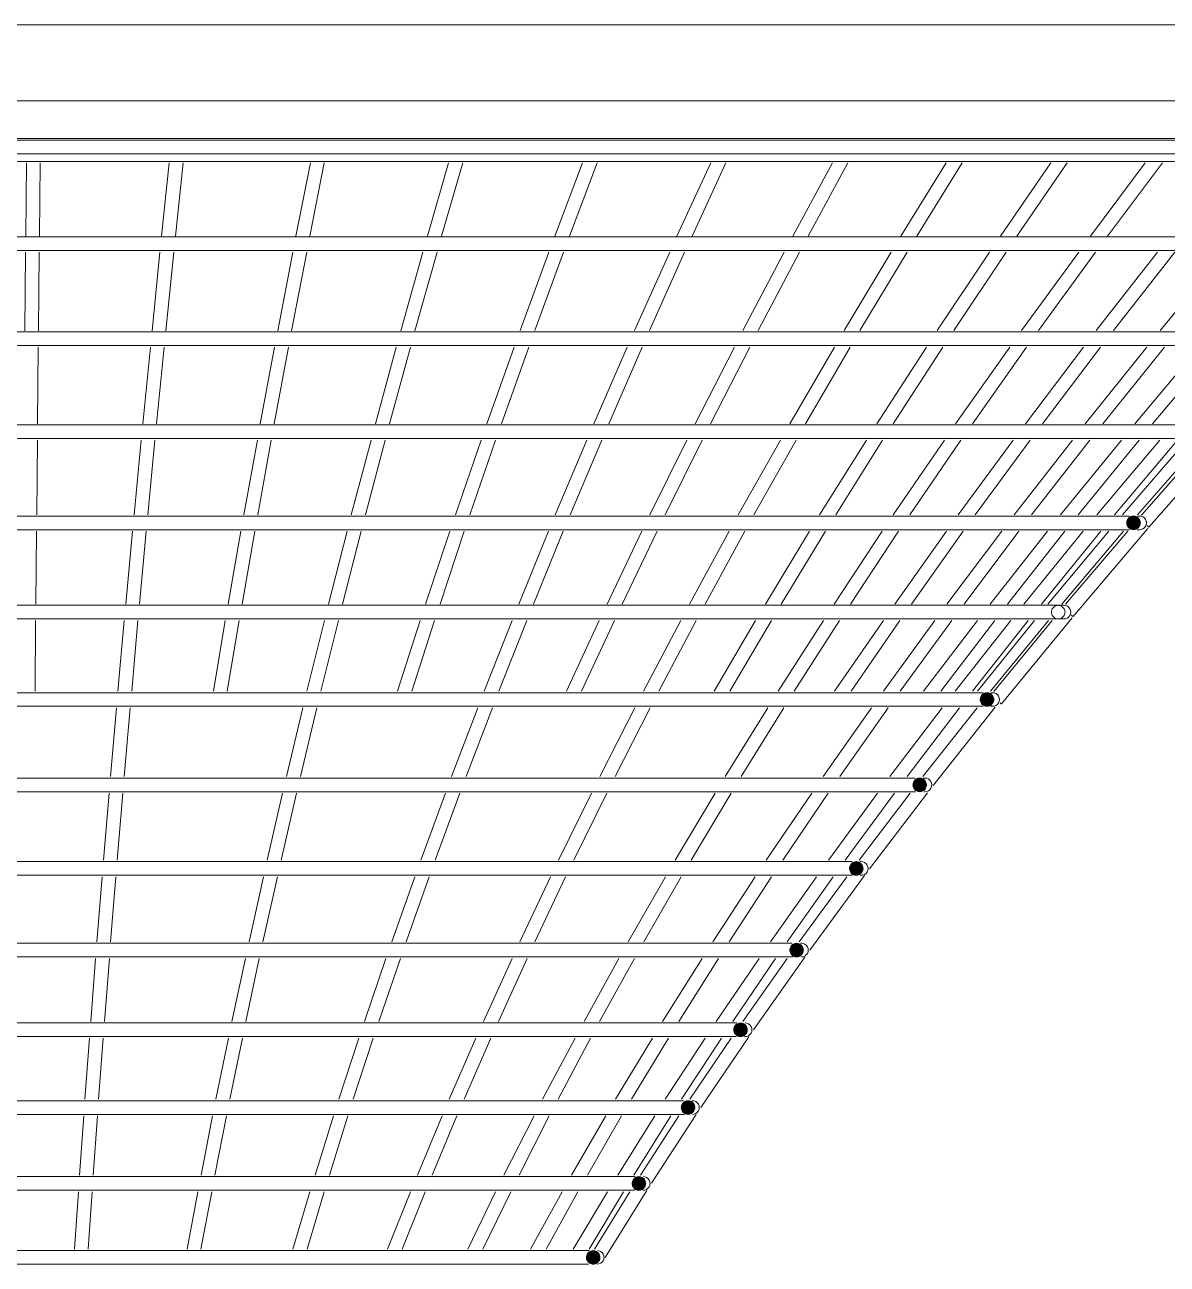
# Model space of a CAD drawing. Header units: millimetres. Extents: x 0 to 153524, y 0 to 59400.
# Drawn here: x 56859 to 58365, y 25667 to 27300 of the extents above; entities that cross this region are included whole.
import ezdxf

# ---------------------------------------------------------------- set-up
doc = ezdxf.new("R2010")
doc.units = ezdxf.units.MM
doc.layers.add('02_切断（家具）', color=8, linetype='Continuous', lineweight=18)
doc.layers.add('11_見えがかり（家具）', color=8, linetype='Continuous', lineweight=9)

msp = doc.modelspace()

# ---------------------------------------------------------------- hatches: boundary and pattern name
at = {"layer": '02_切断（家具）'}
for points in [[(58329.1, 26645), (58329.2, 26643.9), (58329.1, 26642.8), (58329, 26641.7), (58328.5, 26640.6), (58328.1, 26639.5), (58327.4, 26638.6), (58326.6, 26637.5), (58325.7, 26636.8), (58324.7, 26636), (58323.6, 26635.6), (58322.5, 26635.2), (58321.4, 26635), (58320.3, 26634.9), (58319.3, 26635), (58318.1, 26635.2), (58317.1, 26635.6), (58315.9, 26636), (58315, 26636.7), (58314, 26637.5), (58313.3, 26638.5), (58312.5, 26639.5), (58312.1, 26640.5), (58311.6, 26641.7), (58311.5, 26642.7), (58311.4, 26643.9), (58311.5, 26644.9), (58311.6, 26646.1), (58312, 26647.1), (58312.5, 26648.3), (58313.2, 26649.2), (58314, 26650.3), (58314.9, 26651), (58315.9, 26651.7), (58317, 26652.2), (58318.1, 26652.6), (58319.2, 26652.7), (58320.3, 26652.9), (58321.3, 26652.8), (58322.5, 26652.6), (58323.5, 26652.2), (58324.7, 26651.7), (58325.6, 26651), (58326.6, 26650.3), (58327.3, 26649.3), (58328.1, 26648.3), (58328.5, 26647.2), (58329, 26646.1)], [(58136.1, 26412.3), (58136.2, 26411.2), (58136.1, 26410.1), (58135.9, 26409), (58135.5, 26407.9), (58135.1, 26406.8), (58134.3, 26405.8), (58133.6, 26404.8), (58132.6, 26404.1), (58131.7, 26403.3), (58130.6, 26402.9), (58129.5, 26402.5), (58128.4, 26402.3), (58127.3, 26402.2), (58126.2, 26402.3), (58125.1, 26402.5), (58124, 26402.9), (58122.9, 26403.3), (58121.9, 26404.1), (58121, 26404.8), (58120.2, 26405.8), (58119.5, 26406.8), (58119.1, 26407.9), (58118.6, 26409), (58118.5, 26410.1), (58118.4, 26411.2), (58118.5, 26412.3), (58118.6, 26413.4), (58119.1, 26414.5), (58119.5, 26415.6), (58120.2, 26416.6), (58121, 26417.6), (58121.9, 26418.3), (58122.9, 26419), (58124, 26419.5), (58125.1, 26419.9), (58126.2, 26420.1), (58127.3, 26420.2), (58128.4, 26420.1), (58129.5, 26419.9), (58130.6, 26419.5), (58131.7, 26419), (58132.6, 26418.3), (58133.6, 26417.6), (58134.3, 26416.6), (58135.1, 26415.6), (58135.5, 26414.5), (58135.9, 26413.4)], [(58047.4, 26299.7), (58047.6, 26298.6), (58047.4, 26297.5), (58047.3, 26296.4), (58046.9, 26295.3), (58046.4, 26294.2), (58045.7, 26293.2), (58045, 26292.3), (58044, 26291.5), (58043, 26290.8), (58041.9, 26290.3), (58040.8, 26289.9), (58039.7, 26289.8), (58038.6, 26289.6), (58037.5, 26289.8), (58036.5, 26289.9), (58035.3, 26290.4), (58034.3, 26290.8), (58033.3, 26291.5), (58032.3, 26292.3), (58031.6, 26293.3), (58030.8, 26294.2), (58030.4, 26295.4), (58030, 26296.4), (58029.8, 26297.6), (58029.7, 26298.6), (58029.8, 26299.8), (58030, 26300.8), (58030.4, 26302), (58030.8, 26303), (58031.6, 26304), (58032.3, 26305), (58033.3, 26305.8), (58034.3, 26306.5), (58035.4, 26306.9), (58036.5, 26307.4), (58037.6, 26307.5), (58038.6, 26307.6), (58039.8, 26307.5), (58040.8, 26307.4), (58041.9, 26306.9), (58043, 26306.5), (58044, 26305.7), (58045, 26305), (58045.7, 26304), (58046.4, 26303), (58046.9, 26301.9), (58047.3, 26300.8)], [(57963.9, 26189.6), (57964, 26188.6), (57963.8, 26187.4), (57963.7, 26186.4), (57963.3, 26185.2), (57962.8, 26184.2), (57962.1, 26183.1), (57961.4, 26182.2), (57960.3, 26181.4), (57959.4, 26180.7), (57958.3, 26180.3), (57957.2, 26179.8), (57956.1, 26179.7), (57955.1, 26179.6), (57953.9, 26179.7), (57952.9, 26179.8), (57951.7, 26180.3), (57950.7, 26180.7), (57949.7, 26181.5), (57948.7, 26182.2), (57948, 26183.2), (57947.3, 26184.2), (57946.8, 26185.3), (57946.4, 26186.4), (57946.2, 26187.5), (57946.1, 26188.6), (57946.3, 26189.7), (57946.4, 26190.8), (57946.8, 26191.9), (57947.3, 26193), (57948, 26194), (57948.7, 26194.9), (57949.8, 26195.7), (57950.7, 26196.4), (57951.8, 26196.9), (57952.9, 26197.3), (57954, 26197.4), (57955.1, 26197.6), (57956.2, 26197.4), (57957.2, 26197.3), (57958.4, 26196.8), (57959.4, 26196.4), (57960.4, 26195.7), (57961.4, 26194.9), (57962.1, 26193.9), (57962.8, 26193), (57963.3, 26191.8), (57963.7, 26190.8)], [(57885.2, 26082.1), (57885.3, 26081.1), (57885.2, 26079.9), (57885.1, 26078.9), (57884.6, 26077.7), (57884.2, 26076.7), (57883.4, 26075.6), (57882.7, 26074.7), (57881.7, 26073.9), (57880.8, 26073.2), (57879.6, 26072.8), (57878.6, 26072.4), (57877.4, 26072.2), (57876.4, 26072.1), (57875.2, 26072.2), (57874.2, 26072.4), (57873.1, 26072.8), (57872, 26073.2), (57871, 26074), (57870.1, 26074.7), (57869.3, 26075.8), (57868.6, 26076.7), (57868.2, 26077.9), (57867.8, 26078.9), (57867.6, 26080.1), (57867.5, 26081.1), (57867.6, 26082.3), (57867.8, 26083.3), (57868.2, 26084.5), (57868.6, 26085.5), (57869.4, 26086.5), (57870.1, 26087.4), (57871.2, 26088.3), (57872, 26088.9), (57873.2, 26089.4), (57874.2, 26089.8), (57875.4, 26090), (57876.4, 26090.1), (57877.6, 26089.9), (57878.6, 26089.8), (57879.8, 26089.3), (57880.8, 26088.9), (57881.8, 26088.1), (57882.7, 26087.4), (57883.5, 26086.4), (57884.2, 26085.5), (57884.7, 26084.3), (57885.1, 26083.3)], [(57811.4, 25977.1), (57811.5, 25976.1), (57811.4, 25974.9), (57811.2, 25973.9), (57810.8, 25972.7), (57810.4, 25971.7), (57809.6, 25970.7), (57808.9, 25969.8), (57807.8, 25969), (57807, 25968.3), (57805.7, 25967.8), (57804.8, 25967.4), (57803.6, 25967.3), (57802.6, 25967.1), (57801.4, 25967.3), (57800.4, 25967.4), (57799.2, 25967.9), (57798.2, 25968.3), (57797.1, 25969.1), (57796.3, 25969.8), (57795.5, 25970.9), (57794.8, 25971.7), (57794.3, 25973), (57793.9, 25973.9), (57793.8, 25975.2), (57793.7, 25976.1), (57793.8, 25977.4), (57793.9, 25978.3), (57794.4, 25979.6), (57794.8, 25980.5), (57795.6, 25981.6), (57796.3, 25982.5), (57797.4, 25983.3), (57798.2, 25984), (57799.4, 25984.5), (57800.4, 25984.9), (57801.6, 25985), (57802.6, 25985.1), (57803.8, 25985), (57804.8, 25984.9), (57806, 25984.4), (57807, 25984), (57808, 25983.2), (57808.9, 25982.5), (57809.7, 25981.4), (57810.4, 25980.5), (57810.9, 25979.3), (57811.2, 25978.3)], [(57742.2, 25874.6), (57742.3, 25873.7), (57742.2, 25872.4), (57742, 25871.5), (57741.5, 25870.2), (57741.2, 25869.3), (57740.3, 25868.1), (57739.7, 25867.3), (57738.6, 25866.5), (57737.7, 25865.8), (57736.5, 25865.3), (57735.6, 25864.9), (57734.3, 25864.8), (57733.4, 25864.7), (57732.1, 25864.8), (57731.2, 25864.9), (57729.9, 25865.4), (57729, 25865.8), (57727.9, 25866.7), (57727.1, 25867.3), (57726.2, 25868.4), (57725.6, 25869.3), (57725.1, 25870.5), (57724.7, 25871.5), (57724.6, 25872.7), (57724.4, 25873.7), (57724.6, 25874.9), (57724.7, 25875.9), (57725.2, 25877.1), (57725.6, 25878.1), (57726.4, 25879.2), (57727.1, 25880), (57728.2, 25880.9), (57729, 25881.5), (57730.3, 25882), (57731.2, 25882.4), (57732.4, 25882.6), (57733.4, 25882.7), (57734.6, 25882.5), (57735.6, 25882.4), (57736.8, 25881.9), (57737.7, 25881.5), (57738.9, 25880.7), (57739.7, 25880), (57740.5, 25878.9), (57741.2, 25878.1), (57741.7, 25876.8), (57742, 25875.9)], [(57677.5, 25774.7), (57677.6, 25773.8), (57677.5, 25772.5), (57677.4, 25771.6), (57676.9, 25770.3), (57676.5, 25769.4), (57675.6, 25768.2), (57675, 25767.4), (57673.9, 25766.5), (57673.1, 25765.9), (57671.8, 25765.4), (57670.9, 25765), (57669.6, 25764.9), (57668.7, 25764.8), (57667.4, 25764.9), (57666.5, 25765), (57665.2, 25765.5), (57664.3, 25765.9), (57663.2, 25766.8), (57662.4, 25767.4), (57661.5, 25768.6), (57660.9, 25769.4), (57660.4, 25770.7), (57660, 25771.6), (57659.9, 25772.9), (57659.8, 25773.8), (57659.9, 25775.1), (57660, 25775.9), (57660.6, 25777.3), (57660.9, 25778.2), (57661.8, 25779.3), (57662.4, 25780.1), (57663.5, 25781), (57664.3, 25781.6), (57665.6, 25782.1), (57666.5, 25782.5), (57667.8, 25782.6), (57668.7, 25782.8), (57670, 25782.6), (57670.9, 25782.5), (57672.2, 25782), (57673.1, 25781.6), (57674.2, 25780.7), (57675, 25780.1), (57675.9, 25779), (57676.5, 25778.2), (57677, 25776.9), (57677.4, 25775.9)], [(57617.2, 25677.2), (57617.3, 25676.3), (57617.2, 25675), (57617.1, 25674.1), (57616.5, 25672.8), (57616.2, 25671.9), (57615.3, 25670.7), (57614.7, 25669.9), (57613.5, 25669), (57612.8, 25668.5), (57611.4, 25667.9), (57610.6, 25667.6), (57609.2, 25667.4), (57608.4, 25667.3), (57607.1, 25667.5), (57606.2, 25667.6), (57604.9, 25668.1), (57604, 25668.5), (57602.8, 25669.4), (57602.1, 25669.9), (57601.2, 25671.1), (57600.6, 25671.9), (57600.1, 25673.3), (57599.7, 25674.1), (57599.6, 25675.5), (57599.5, 25676.3), (57599.6, 25677.6), (57599.7, 25678.5), (57600.3, 25679.9), (57600.6, 25680.7), (57601.5, 25681.9), (57602.1, 25682.7), (57603.3, 25683.6), (57604, 25684.2), (57605.4, 25684.7), (57606.2, 25685), (57607.6, 25685.2), (57608.4, 25685.3), (57609.7, 25685.1), (57610.6, 25685), (57611.9, 25684.5), (57612.8, 25684.2), (57614, 25683.2), (57614.7, 25682.7), (57615.6, 25681.5), (57616.2, 25680.7), (57616.7, 25679.4), (57617.1, 25678.5)]]:
    msp.add_hatch(color=8, dxfattribs=at).paths.add_polyline_path(points)

# ---------------------------------------------------------------- linework, layer by layer
for points in [[(58329.1, 26645), (58329.2, 26643.9), (58329.1, 26642.8), (58329, 26641.7), (58328.5, 26640.6), (58328.1, 26639.5), (58327.4, 26638.6), (58326.6, 26637.5), (58325.7, 26636.8), (58324.7, 26636), (58323.6, 26635.6), (58322.5, 26635.2), (58321.4, 26635), (58320.3, 26634.9), (58319.3, 26635), (58318.1, 26635.2), (58317.1, 26635.6), (58315.9, 26636), (58315, 26636.7), (58314, 26637.5), (58313.3, 26638.5), (58312.5, 26639.5), (58312.1, 26640.5), (58311.6, 26641.7), (58311.5, 26642.7), (58311.4, 26643.9), (58311.5, 26644.9), (58311.6, 26646.1), (58312, 26647.1), (58312.5, 26648.3), (58313.2, 26649.2), (58314, 26650.3), (58314.9, 26651), (58315.9, 26651.7), (58317, 26652.2), (58318.1, 26652.6), (58319.2, 26652.7), (58320.3, 26652.9), (58321.3, 26652.8), (58322.5, 26652.6), (58323.5, 26652.2), (58324.7, 26651.7), (58325.6, 26651), (58326.6, 26650.3), (58327.3, 26649.3), (58328.1, 26648.3), (58328.5, 26647.2), (58329, 26646.1), (58329.1, 26645)], [(58212.9, 26523), (58213.3, 26521.9), (58214.1, 26520.9), (58214.8, 26519.9), (58215.8, 26519.2), (58216.8, 26518.4), (58217.9, 26518), (58218.9, 26517.6), (58220.1, 26517.4), (58221.1, 26517.3), (58222.2, 26517.4), (58223.3, 26517.6), (58224.4, 26518), (58225.5, 26518.4), (58226.5, 26519.2), (58227.4, 26519.9), (58228.2, 26520.9), (58228.9, 26521.9), (58229.4, 26523), (58229.8, 26524.1), (58229.9, 26525.2), (58230.1, 26526.3), (58229.9, 26527.4), (58229.8, 26528.5), (58229.3, 26529.6), (58228.9, 26530.7), (58228.2, 26531.7), (58227.4, 26532.6), (58226.4, 26533.4), (58225.5, 26534.1), (58224.4, 26534.6), (58223.3, 26535), (58222.2, 26535.2), (58221.1, 26535.3), (58220, 26535.1), (58218.9, 26535), (58217.8, 26534.6), (58216.8, 26534.1), (58215.8, 26533.4), (58214.8, 26532.6), (58214.1, 26531.6), (58213.3, 26530.7), (58212.9, 26529.6), (58212.5, 26528.5), (58212.3, 26527.4), (58212.2, 26526.3), (58212.3, 26525.2), (58212.5, 26524.1), (58212.9, 26523)], [(58136.1, 26412.3), (58136.2, 26411.2), (58136.1, 26410.1), (58135.9, 26409), (58135.5, 26407.9), (58135.1, 26406.8), (58134.3, 26405.8), (58133.6, 26404.8), (58132.6, 26404.1), (58131.7, 26403.3), (58130.6, 26402.9), (58129.5, 26402.5), (58128.4, 26402.3), (58127.3, 26402.2), (58126.2, 26402.3), (58125.1, 26402.5), (58124, 26402.9), (58122.9, 26403.3), (58121.9, 26404.1), (58121, 26404.8), (58120.2, 26405.8), (58119.5, 26406.8), (58119.1, 26407.9), (58118.6, 26409), (58118.5, 26410.1), (58118.4, 26411.2), (58118.5, 26412.3), (58118.6, 26413.4), (58119.1, 26414.5), (58119.5, 26415.6), (58120.2, 26416.6), (58121, 26417.6), (58121.9, 26418.3), (58122.9, 26419), (58124, 26419.5), (58125.1, 26419.9), (58126.2, 26420.1), (58127.3, 26420.2), (58128.4, 26420.1), (58129.5, 26419.9), (58130.6, 26419.5), (58131.7, 26419), (58132.6, 26418.3), (58133.6, 26417.6), (58134.3, 26416.6), (58135.1, 26415.6), (58135.5, 26414.5), (58135.9, 26413.4), (58136.1, 26412.3)], [(58047.4, 26299.7), (58047.6, 26298.6), (58047.4, 26297.5), (58047.3, 26296.4), (58046.9, 26295.3), (58046.4, 26294.2), (58045.7, 26293.2), (58045, 26292.3), (58044, 26291.5), (58043, 26290.8), (58041.9, 26290.3), (58040.8, 26289.9), (58039.7, 26289.8), (58038.6, 26289.6), (58037.5, 26289.8), (58036.5, 26289.9), (58035.3, 26290.4), (58034.3, 26290.8), (58033.3, 26291.5), (58032.3, 26292.3), (58031.6, 26293.3), (58030.8, 26294.2), (58030.4, 26295.4), (58030, 26296.4), (58029.8, 26297.6), (58029.7, 26298.6), (58029.8, 26299.8), (58030, 26300.8), (58030.4, 26302), (58030.8, 26303), (58031.6, 26304), (58032.3, 26305), (58033.3, 26305.8), (58034.3, 26306.5), (58035.4, 26306.9), (58036.5, 26307.4), (58037.6, 26307.5), (58038.6, 26307.6), (58039.8, 26307.5), (58040.8, 26307.4), (58041.9, 26306.9), (58043, 26306.5), (58044, 26305.7), (58045, 26305), (58045.7, 26304), (58046.4, 26303), (58046.9, 26301.9), (58047.3, 26300.8), (58047.4, 26299.7)], [(57963.9, 26189.6), (57964, 26188.6), (57963.8, 26187.4), (57963.7, 26186.4), (57963.3, 26185.2), (57962.8, 26184.2), (57962.1, 26183.1), (57961.4, 26182.2), (57960.3, 26181.4), (57959.4, 26180.7), (57958.3, 26180.3), (57957.2, 26179.8), (57956.1, 26179.7), (57955.1, 26179.6), (57953.9, 26179.7), (57952.9, 26179.8), (57951.7, 26180.3), (57950.7, 26180.7), (57949.7, 26181.5), (57948.7, 26182.2), (57948, 26183.2), (57947.3, 26184.2), (57946.8, 26185.3), (57946.4, 26186.4), (57946.2, 26187.5), (57946.1, 26188.6), (57946.3, 26189.7), (57946.4, 26190.8), (57946.8, 26191.9), (57947.3, 26193), (57948, 26194), (57948.7, 26194.9), (57949.8, 26195.7), (57950.7, 26196.4), (57951.8, 26196.9), (57952.9, 26197.3), (57954, 26197.4), (57955.1, 26197.6), (57956.2, 26197.4), (57957.2, 26197.3), (57958.4, 26196.8), (57959.4, 26196.4), (57960.4, 26195.7), (57961.4, 26194.9), (57962.1, 26193.9), (57962.8, 26193), (57963.3, 26191.8), (57963.7, 26190.8), (57963.9, 26189.6)], [(57885.2, 26082.1), (57885.3, 26081.1), (57885.2, 26079.9), (57885.1, 26078.9), (57884.6, 26077.7), (57884.2, 26076.7), (57883.4, 26075.6), (57882.7, 26074.7), (57881.7, 26073.9), (57880.8, 26073.2), (57879.6, 26072.8), (57878.6, 26072.4), (57877.4, 26072.2), (57876.4, 26072.1), (57875.2, 26072.2), (57874.2, 26072.4), (57873.1, 26072.8), (57872, 26073.2), (57871, 26074), (57870.1, 26074.7), (57869.3, 26075.8), (57868.6, 26076.7), (57868.2, 26077.9), (57867.8, 26078.9), (57867.6, 26080.1), (57867.5, 26081.1), (57867.6, 26082.3), (57867.8, 26083.3), (57868.2, 26084.5), (57868.6, 26085.5), (57869.4, 26086.5), (57870.1, 26087.4), (57871.2, 26088.3), (57872, 26088.9), (57873.2, 26089.4), (57874.2, 26089.8), (57875.4, 26090), (57876.4, 26090.1), (57877.6, 26089.9), (57878.6, 26089.8), (57879.8, 26089.3), (57880.8, 26088.9), (57881.8, 26088.1), (57882.7, 26087.4), (57883.5, 26086.4), (57884.2, 26085.5), (57884.7, 26084.3), (57885.1, 26083.3), (57885.2, 26082.1)], [(57811.4, 25977.1), (57811.5, 25976.1), (57811.4, 25974.9), (57811.2, 25973.9), (57810.8, 25972.7), (57810.4, 25971.7), (57809.6, 25970.7), (57808.9, 25969.8), (57807.8, 25969), (57807, 25968.3), (57805.7, 25967.8), (57804.8, 25967.4), (57803.6, 25967.3), (57802.6, 25967.1), (57801.4, 25967.3), (57800.4, 25967.4), (57799.2, 25967.9), (57798.2, 25968.3), (57797.1, 25969.1), (57796.3, 25969.8), (57795.5, 25970.9), (57794.8, 25971.7), (57794.3, 25973), (57793.9, 25973.9), (57793.8, 25975.2), (57793.7, 25976.1), (57793.8, 25977.4), (57793.9, 25978.3), (57794.4, 25979.6), (57794.8, 25980.5), (57795.6, 25981.6), (57796.3, 25982.5), (57797.4, 25983.3), (57798.2, 25984), (57799.4, 25984.5), (57800.4, 25984.9), (57801.6, 25985), (57802.6, 25985.1), (57803.8, 25985), (57804.8, 25984.9), (57806, 25984.4), (57807, 25984), (57808, 25983.2), (57808.9, 25982.5), (57809.7, 25981.4), (57810.4, 25980.5), (57810.9, 25979.3), (57811.2, 25978.3), (57811.4, 25977.1)], [(57742.2, 25874.6), (57742.3, 25873.7), (57742.2, 25872.4), (57742, 25871.5), (57741.5, 25870.2), (57741.2, 25869.3), (57740.3, 25868.1), (57739.7, 25867.3), (57738.6, 25866.5), (57737.7, 25865.8), (57736.5, 25865.3), (57735.6, 25864.9), (57734.3, 25864.8), (57733.4, 25864.7), (57732.1, 25864.8), (57731.2, 25864.9), (57729.9, 25865.4), (57729, 25865.8), (57727.9, 25866.7), (57727.1, 25867.3), (57726.2, 25868.4), (57725.6, 25869.3), (57725.1, 25870.5), (57724.7, 25871.5), (57724.6, 25872.7), (57724.4, 25873.7), (57724.6, 25874.9), (57724.7, 25875.9), (57725.2, 25877.1), (57725.6, 25878.1), (57726.4, 25879.2), (57727.1, 25880), (57728.2, 25880.9), (57729, 25881.5), (57730.3, 25882), (57731.2, 25882.4), (57732.4, 25882.6), (57733.4, 25882.7), (57734.6, 25882.5), (57735.6, 25882.4), (57736.8, 25881.9), (57737.7, 25881.5), (57738.9, 25880.7), (57739.7, 25880), (57740.5, 25878.9), (57741.2, 25878.1), (57741.7, 25876.8), (57742, 25875.9), (57742.2, 25874.6)], [(57677.5, 25774.7), (57677.6, 25773.8), (57677.5, 25772.5), (57677.4, 25771.6), (57676.9, 25770.3), (57676.5, 25769.4), (57675.6, 25768.2), (57675, 25767.4), (57673.9, 25766.5), (57673.1, 25765.9), (57671.8, 25765.4), (57670.9, 25765), (57669.6, 25764.9), (57668.7, 25764.8), (57667.4, 25764.9), (57666.5, 25765), (57665.2, 25765.5), (57664.3, 25765.9), (57663.2, 25766.8), (57662.4, 25767.4), (57661.5, 25768.6), (57660.9, 25769.4), (57660.4, 25770.7), (57660, 25771.6), (57659.9, 25772.9), (57659.8, 25773.8), (57659.9, 25775.1), (57660, 25775.9), (57660.6, 25777.3), (57660.9, 25778.2), (57661.8, 25779.3), (57662.4, 25780.1), (57663.5, 25781), (57664.3, 25781.6), (57665.6, 25782.1), (57666.5, 25782.5), (57667.8, 25782.6), (57668.7, 25782.8), (57670, 25782.6), (57670.9, 25782.5), (57672.2, 25782), (57673.1, 25781.6), (57674.2, 25780.7), (57675, 25780.1), (57675.9, 25779), (57676.5, 25778.2), (57677, 25776.9), (57677.4, 25775.9), (57677.5, 25774.7)], [(57617.2, 25677.2), (57617.3, 25676.3), (57617.2, 25675), (57617.1, 25674.1), (57616.5, 25672.8), (57616.2, 25671.9), (57615.3, 25670.7), (57614.7, 25669.9), (57613.5, 25669), (57612.8, 25668.5), (57611.4, 25667.9), (57610.6, 25667.6), (57609.2, 25667.4), (57608.4, 25667.3), (57607.1, 25667.5), (57606.2, 25667.6), (57604.9, 25668.1), (57604, 25668.5), (57602.8, 25669.4), (57602.1, 25669.9), (57601.2, 25671.1), (57600.6, 25671.9), (57600.1, 25673.3), (57599.7, 25674.1), (57599.6, 25675.5), (57599.5, 25676.3), (57599.6, 25677.6), (57599.7, 25678.5), (57600.3, 25679.9), (57600.6, 25680.7), (57601.5, 25681.9), (57602.1, 25682.7), (57603.3, 25683.6), (57604, 25684.2), (57605.4, 25684.7), (57606.2, 25685), (57607.6, 25685.2), (57608.4, 25685.3), (57609.7, 25685.1), (57610.6, 25685), (57611.9, 25684.5), (57612.8, 25684.2), (57614, 25683.2), (57614.7, 25682.7), (57615.6, 25681.5), (57616.2, 25680.7), (57616.7, 25679.4), (57617.1, 25678.5), (57617.2, 25677.2)]]:
    msp.add_lwpolyline(points, dxfattribs=at)
at = {"layer": '11_見えがかり（家具）'}
for points in [[(54752.6, 27300), (58946.7, 27300)], [(58946.7, 27200), (54752.6, 27200)], [(58908.5, 27150), (58871.7, 27150), (58799.4, 27150), (57713.4, 27150), (57461.2, 27150), (57189.4, 27150), (57183, 27150), (56408.2, 27150), (56148.8, 27150), (55898, 27150), (55667.2, 27150), (55037, 27150), (54899.1, 27150), (54837.3, 27150), (54786, 27150)], [(54927.8, 27147.9), (58767.3, 27147.9)], [(58908.6, 27120), (54784.8, 27120)], [(58767.3, 27129.9), (54927.2, 27129.9)], [(56860.9, 27021.7), (56861.9, 27118)], [(56879.9, 27118), (56878.8, 27021.7)], [(57039.8, 27021.7), (57049.9, 27118)], [(57068, 27118), (57057.9, 27021.7)], [(57216.7, 27021.7), (57235.8, 27118)], [(57254.1, 27118), (57235.1, 27021.7)], [(57390, 27021.7), (57417.9, 27118)], [(57436.6, 27118), (57408.7, 27021.7)], [(57557.9, 27021.7), (57594.3, 27118)], [(57613.5, 27118), (57577.1, 27021.7)], [(57718.8, 27021.6), (57763.4, 27118)], [(57783.2, 27118), (57738.7, 27021.6)], [(57871.3, 27021.6), (57923.6, 27118)], [(57944.1, 27118), (57891.8, 27021.6)], [(58013.8, 27021.6), (58073.4, 27118)], [(58094.5, 27118), (58034.9, 27021.6)], [(58145, 27021.6), (58211.2, 27118)], [(58233.1, 27118), (58166.8, 27021.6)], [(58263.6, 27021.6), (58335.9, 27118)], [(58358.4, 27118), (58286, 27021.6)], [(55049.7, 27020.5), (58644.8, 27020.5)], [(58645.8, 27002.5), (55048.8, 27002.5)], [(56859.6, 26897), (56860.6, 27000.5)], [(56878.6, 27000.5), (56877.5, 26897)], [(57027.1, 26897), (57037.6, 27000.5)], [(57055.7, 27000.5), (57045.2, 26897)], [(57192.7, 26897), (57212.6, 27000.5)], [(57230.9, 27000.5), (57211, 26897)], [(57354.9, 26897), (57384, 27000.5)], [(57402.7, 27000.5), (57373.6, 26897)], [(57512.1, 26897.1), (57550, 27000.5)], [(57569.2, 27000.5), (57531.3, 26897.1)], [(57662.8, 26897.1), (57709.2, 27000.5)], [(57728.9, 27000.5), (57682.5, 26897.1)], [(57805.5, 26897.1), (57860, 27000.5)], [(57880.4, 27000.5), (57825.9, 26897.1)], [(57938.9, 26897.1), (58001, 27000.5)], [(58022, 27000.5), (57959.9, 26897.1)], [(58061.8, 26897.1), (58130.7, 27000.5)], [(58152.4, 27000.5), (58083.4, 26897.1)], [(58172.8, 26897.2), (58248.1, 27000.5)], [(58270.3, 27000.5), (58195.1, 26897.2)], [(58271, 26897.2), (58351.8, 27000.5)], [(58374.7, 27000.5), (58293.9, 26897.2)], [(58355.5, 26897.2), (58441.1, 27000.5)], [(55165.5, 26895.5), (58529.8, 26895.5)], [(58529.8, 26877.5), (55164.5, 26877.5)], [(56877.3, 26875.5), (56876.3, 26774.4)], [(57014.9, 26774.4), (57024.9, 26875.5)], [(57043, 26875.5), (57033, 26774.4)], [(57169.8, 26774.4), (57188.7, 26875.5)], [(57206.9, 26875.5), (57188.1, 26774.4)], [(57321.4, 26774.4), (57349, 26875.5)], [(57367.6, 26875.5), (57340.1, 26774.4)], [(57468.4, 26774.4), (57504.3, 26875.5)], [(57523.4, 26875.5), (57487.5, 26774.4)], [(57609.2, 26774.4), (57653.3, 26875.5)], [(57672.9, 26875.5), (57628.8, 26774.4)], [(57742.6, 26774.4), (57794.4, 26875.5)], [(57814.6, 26875.5), (57762.8, 26774.4)], [(57867.3, 26774.4), (57926.2, 26875.5)], [(57947, 26875.5), (57888.2, 26774.4)], [(57982.1, 26774.4), (58047.6, 26875.5)], [(58069, 26875.5), (58003.6, 26774.4)], [(58085.9, 26774.4), (58157.4, 26875.5)], [(58179.4, 26875.5), (58108, 26774.4)], [(58177.8, 26774.4), (58254.5, 26875.5)], [(58277, 26875.5), (58200.3, 26774.4)], [(58256.7, 26774.4), (58338, 26875.5)], [(58361, 26875.5), (58279.8, 26774.4)], [(58322, 26774.4), (58407, 26875.5)], [(58430.5, 26875.5), (58345.5, 26774.4)], [(55274.8, 26773), (58419.7, 26773)], [(58419.5, 26755), (55275.7, 26755)], [(56876.1, 26753), (56875.2, 26654.5)], [(57003.4, 26654.5), (57012.9, 26753)], [(57030.9, 26753), (57021.5, 26654.5)], [(57148.1, 26654.5), (57165.9, 26753)], [(57184.2, 26753), (57166.4, 26654.5)], [(57289.7, 26654.5), (57315.7, 26753)], [(57334.3, 26753), (57308.3, 26654.5)], [(57426.9, 26654.5), (57460.9, 26753)], [(57479.9, 26753), (57446, 26654.5)], [(57558.5, 26654.5), (57600.1, 26753)], [(57619.6, 26753), (57578, 26654.5)], [(57683.1, 26654.5), (57731.9, 26753)], [(57752, 26753), (57703.2, 26654.5)], [(57799.6, 26654.5), (57855.1, 26753)], [(57875.8, 26753), (57820.2, 26654.5)], [(57906.8, 26654.5), (57968.6, 26753)], [(57989.8, 26753), (57928, 26654.5)], [(58003.7, 26654.5), (58071.2, 26753)], [(58093, 26753), (58025.5, 26654.5)], [(58089.5, 26654.4), (58161.9, 26753)], [(58184.2, 26753), (58111.8, 26654.4)], [(58163.2, 26654.4), (58239.9, 26753)], [(58262.7, 26753), (58186, 26654.4)], [(58224.2, 26654.4), (58304.5, 26753)], [(58327.6, 26753), (58247.4, 26654.4)], [(58271.9, 26654.4), (58354.9, 26753)], [(58378.4, 26753), (58295.4, 26654.4)], [(58305.8, 26654.4), (58390.8, 26753)], [(58325.7, 26654.4), (58411.8, 26753)], [(58330.9, 26654), (58417.7, 26753)], [(58444.6, 26756.4), (58340.7, 26638), (58340.6, 26638), (58340.3, 26638.2), (58340, 26638.5), (58339.5, 26638.9), (58339, 26639.4), (58338.3, 26640), (58338, 26640.2)], [(55379.1, 26652.9), (58315.1, 26652.9)], [(58325.5, 26652.9), (58328.4, 26652.9), (58330.6, 26652.6), (58332.8, 26651.7), (58334.7, 26650.3), (58336.2, 26648.3), (58337.1, 26646.1), (58337.3, 26643.9), (58337.1, 26641.7), (58336.2, 26639.5), (58334.7, 26637.5), (58332.8, 26636), (58330.6, 26635.2), (58328.4, 26634.9), (58325.1, 26634.9)], [(58314.9, 26634.9), (55380.3, 26634.9)], [(56874.9, 26632.9), (56874, 26537)], [(56992.5, 26537), (57001.4, 26632.9)], [(57019.5, 26632.9), (57010.6, 26537)], [(57127.5, 26537), (57144.3, 26632.9)], [(57162.5, 26632.9), (57145.7, 26537)], [(57259.6, 26537), (57284.1, 26632.9)], [(57302.7, 26632.9), (57278.2, 26537)], [(57387.6, 26537), (57419.6, 26632.9)], [(57438.6, 26632.9), (57406.6, 26537)], [(57510.4, 26537), (57549.6, 26632.9)], [(57569, 26632.9), (57529.8, 26537)], [(57626.6, 26537), (57672.6, 26632.9)], [(57692.6, 26632.9), (57646.6, 26537)], [(57735.3, 26537), (57787.7, 26632.9)], [(57808.2, 26632.9), (57755.8, 26537)], [(57835.3, 26537), (57893.6, 26632.9)], [(57914.6, 26632.9), (57856.3, 26537)], [(57925.8, 26537), (57989.3, 26632.9)], [(58010.9, 26632.9), (57947.3, 26537)], [(58005.7, 26537), (58074, 26632.9)], [(58096.1, 26632.9), (58027.8, 26537)], [(58074.5, 26537), (58146.8, 26632.9)], [(58169.3, 26632.9), (58097, 26537)], [(58131.4, 26537), (58207.1, 26632.9)], [(58230, 26632.9), (58154.3, 26537)], [(58175.9, 26537), (58254.2, 26632.9)], [(58277.4, 26632.9), (58199.1, 26537)], [(58207.6, 26537), (58287.7, 26632.9)], [(58226.1, 26537), (58307.3, 26632.9)], [(58230.9, 26536.6), (58312.8, 26632.9)], [(58339.4, 26636.4), (58240.8, 26520.5), (58240.7, 26520.5), (58240.5, 26520.7), (58240.2, 26521), (58239.7, 26521.4), (58239.1, 26521.9), (58238.5, 26522.4), (58238.4, 26522.5)], [(55478.5, 26535.3), (58228.8, 26535.3), (58231, 26535), (58233.2, 26534.1), (58235.2, 26532.6), (58236.6, 26530.7), (58237.5, 26528.5), (58237.8, 26526.3), (58237.5, 26524.1), (58236.6, 26521.9), (58235.2, 26519.9), (58233.2, 26518.4), (58231, 26517.6), (58228.8, 26517.3), (55479.4, 26517.3)], [(56873.8, 26515.3), (56873, 26422)], [(56982.2, 26422), (56990.6, 26515.3)], [(57008.6, 26515.3), (57000.3, 26422)], [(57108, 26422.1), (57123.7, 26515.3)], [(57142, 26515.3), (57126.2, 26422.1)], [(57231.1, 26422.1), (57254.2, 26515.3)], [(57272.7, 26515.3), (57249.6, 26422.1)], [(57350.4, 26422.1), (57380.5, 26515.3)], [(57399.5, 26515.3), (57369.4, 26422.1)], [(57464.8, 26422.1), (57501.7, 26515.3)], [(57521, 26515.3), (57484.2, 26422.1)], [(57573.2, 26422.1), (57616.4, 26515.3)], [(57636.3, 26515.3), (57593, 26422.1)], [(57674.5, 26422.1), (57723.7, 26515.3)], [(57744, 26515.3), (57694.8, 26422.1)], [(57767.7, 26422.1), (57822.4, 26515.3)], [(57843.3, 26515.3), (57788.6, 26422.1)], [(57852, 26422.1), (57911.7, 26515.3)], [(57933.1, 26515.3), (57873.3, 26422.1)], [(57926.5, 26422.1), (57990.7, 26515.3)], [(58012.5, 26515.3), (57948.4, 26422.1)], [(57990.7, 26422.1), (58058.6, 26515.3)], [(58080.8, 26515.3), (58012.9, 26422.1)], [(58043.7, 26422.1), (58114.8, 26515.3)], [(58137.4, 26515.3), (58066.3, 26422.1)], [(58085.2, 26422.1), (58158.7, 26515.3)], [(58181.6, 26515.3), (58108.1, 26422.1)], [(58114.7, 26422.1), (58189.9, 26515.3)], [(58131.9, 26422.1), (58208.2, 26515.3)], [(58136.5, 26421.8), (58213.3, 26515.3)], [(58239.6, 26518.9), (58146.4, 26405.5), (58146.3, 26405.6), (58146.1, 26405.7), (58145.7, 26406), (58145.2, 26406.4), (58144.7, 26406.9), (58144.6, 26406.9)], [(55573, 26420.2), (58122.1, 26420.2)], [(58132.5, 26420.2), (58134.6, 26420.2), (58136.8, 26419.9), (58139, 26419), (58141, 26417.6), (58142.4, 26415.6), (58143.3, 26413.4), (58143.6, 26411.2), (58143.3, 26409), (58142.4, 26406.8), (58141, 26404.8), (58139, 26403.3), (58136.8, 26402.5), (58134.6, 26402.2), (58132, 26402.2)], [(58121.8, 26402.2), (55572.4, 26402.2)], [(58138, 26401), (58056.4, 26297.8)], [(56972.5, 26309.6), (56980.3, 26400.2)], [(56998.3, 26400.2), (56990.5, 26309.6)], [(57204.2, 26309.6), (57225.8, 26400.2)], [(57244.3, 26400.2), (57222.7, 26309.6)], [(57421.8, 26309.6), (57456.4, 26400.2)], [(57475.7, 26400.2), (57441.1, 26309.6)], [(57617, 26309.6), (57663.2, 26400.2)], [(57683.4, 26400.2), (57637.2, 26309.6)], [(57782.3, 26309.6), (57838.3, 26400.2)], [(57859.5, 26400.2), (57803.4, 26309.6)], [(57911.4, 26309.6), (57975.1, 26400.2)], [(57997.1, 26400.2), (57933.4, 26309.6)], [(57999.4, 26309.6), (58068.4, 26400.2)], [(58091, 26400.2), (58022, 26309.6)], [(58042.9, 26309.6), (58114.5, 26400.2)], [(55661, 26307.6), (58032.6, 26307.6)], [(58043.7, 26307.6), (58045.6, 26307.6), (58047.8, 26307.4), (58050, 26306.5), (58052, 26305), (58053.5, 26303), (58054.3, 26300.8), (58054.6, 26298.6), (58054.3, 26296.4), (58053.5, 26294.2), (58052, 26292.3), (58050, 26290.8), (58047.8, 26289.9), (58045.6, 26289.6), (58044.6, 26289.6)], [(58033.1, 26289.6), (55661.9, 26289.6)], [(56963.2, 26199.6), (56970.6, 26287.8)], [(56988.7, 26287.8), (56981.3, 26199.6)], [(57178.8, 26199.6), (57199.1, 26287.8)], [(57217.6, 26287.8), (57197.2, 26199.6)], [(57381.2, 26199.6), (57413.7, 26287.8)], [(57432.9, 26287.8), (57400.4, 26199.6)], [(57562.7, 26199.6), (57606.1, 26287.9)], [(57626.2, 26287.9), (57582.8, 26199.6)], [(57716.4, 26199.6), (57769.1, 26287.9)], [(57790.1, 26287.9), (57737.4, 26199.6)], [(57836.5, 26199.6), (57896.5, 26287.9)], [(57918.2, 26287.9), (57858.2, 26199.6)], [(57918.3, 26199.6), (57983.2, 26287.9)], [(58005.5, 26287.9), (57940.6, 26199.6)], [(57958.8, 26199.6), (58026.2, 26287.9)], [(58049.1, 26288.3), (57972.6, 26188)], [(55744.6, 26197.6), (57949.6, 26197.6)], [(57959.8, 26197.6), (57961.7, 26197.6), (57963.9, 26197.3), (57966.1, 26196.4), (57968.1, 26194.9), (57969.6, 26193), (57970.4, 26190.8), (57970.7, 26188.6), (57970.4, 26186.4), (57969.6, 26184.2), (57968.1, 26182.2), (57966.1, 26180.7), (57963.9, 26179.8), (57961.7, 26179.6), (57960.2, 26179.6)], [(57949.9, 26179.6), (55745.5, 26179.6)], [(56954.6, 26092.1), (56961.4, 26177.6)], [(56979.5, 26177.6), (56972.6, 26092.1)], [(57154.9, 26092.1), (57173.8, 26177.6)], [(57192.3, 26177.6), (57173.3, 26092.1)], [(57343, 26092.1), (57373.3, 26177.6)], [(57392.4, 26177.6), (57362.1, 26092.1)], [(57511.6, 26092.1), (57552.2, 26177.6)], [(57572.1, 26177.6), (57531.5, 26092.1)], [(57654.5, 26092.1), (57703.6, 26177.6)], [(57724.4, 26177.6), (57675.2, 26092.1)], [(57766.1, 26092.1), (57822, 26177.6)], [(57843.5, 26177.6), (57787.5, 26092.1)], [(57842.1, 26092.1), (57902.6, 26177.6)], [(57924.6, 26177.6), (57864.1, 26092.1)], [(57879.7, 26092.1), (57942.5, 26177.6)], [(57966, 26179.2), (57893.7, 26080.8)], [(55824.1, 26090.1), (57870.4, 26090.1)], [(57881.5, 26090.1), (57882.8, 26090.1), (57885, 26089.8), (57887.2, 26088.9), (57889.1, 26087.4), (57890.6, 26085.5), (57891.5, 26083.3), (57891.8, 26081.1), (57891.5, 26078.9), (57890.6, 26076.7), (57889.1, 26074.7), (57887.2, 26073.2), (57885, 26072.4), (57882.8, 26072.1), (57882.4, 26072.1)], [(57871.3, 26072.1), (55823.3, 26072.1)], [(56946.4, 25987.1), (56952.8, 26070.1)], [(56970.9, 26070.1), (56964.5, 25987.1)], [(57132.4, 25987.1), (57150.1, 26070.1)], [(57168.5, 26070.1), (57150.8, 25987.1)], [(57307.1, 25987.1), (57335.3, 26070.1)], [(57354.4, 26070.1), (57326.1, 25987.1)], [(57463.7, 25987.1), (57501.5, 26070.1)], [(57521.3, 26070.1), (57483.5, 25987.1)], [(57596.3, 25987.1), (57642.2, 26070.1)], [(57662.7, 26070.1), (57616.9, 25987.1)], [(57699.9, 25987.1), (57752.1, 26070.1)], [(57773.3, 26070.1), (57721.2, 25987.1)], [(57770.5, 25987.1), (57827, 26070.1)], [(57848.7, 26070.1), (57792.3, 25987.1)], [(57805.4, 25987.1), (57864, 26070.1)], [(57887.2, 26071.8), (57819.6, 25976.1)], [(55898, 25985.1), (57797.5, 25985.1)], [(57808.6, 25985.1), (57808.7, 25985.1), (57810.9, 25984.9), (57813.1, 25984), (57815, 25982.5), (57816.5, 25980.5), (57817.4, 25978.3), (57817.6, 25976.1), (57817.4, 25973.9), (57816.5, 25971.7), (57815, 25969.8), (57813.1, 25968.3), (57810.9, 25967.4), (57808.7, 25967.1), (57807.7, 25967.1)], [(57796.6, 25967.1), (55897.1, 25967.1)], [(56938.8, 25884.7), (56944.8, 25965.1)], [(56962.8, 25965.1), (56956.8, 25884.7)], [(57111.4, 25884.7), (57127.8, 25965.1)], [(57146.2, 25965.1), (57129.7, 25884.7)], [(57273.4, 25884.7), (57299.8, 25965.1)], [(57318.7, 25965.1), (57292.3, 25884.7)], [(57418.7, 25884.7), (57453.9, 25965.1)], [(57473.6, 25965.1), (57438.4, 25884.7)], [(57541.8, 25884.7), (57584.5, 25965.1)], [(57604.9, 25965.1), (57562.1, 25884.7)], [(57637.9, 25884.7), (57686.5, 25965.1)], [(57707.5, 25965.1), (57658.9, 25884.7)], [(57703.4, 25884.7), (57756, 25965.1)], [(57777.5, 25965.1), (57724.9, 25884.7)], [(57735.8, 25884.7), (57790.4, 25965.1)], [(57813.3, 25966.9), (57750.2, 25873.8)], [(55967.2, 25882.7), (57727.4, 25882.7)], [(57738.5, 25882.7), (57739.2, 25882.7), (57741.4, 25882.4), (57743.6, 25881.5), (57745.5, 25880), (57747, 25878.1), (57747.9, 25875.9), (57748.2, 25873.7), (57747.9, 25871.5), (57747, 25869.3), (57745.5, 25867.3), (57743.6, 25865.8), (57741.4, 25864.9), (57739.4, 25864.7)], [(57728.8, 25864.7), (55966.2, 25864.7)], [(56931.7, 25784.8), (56937.2, 25862.8)], [(56955.3, 25862.8), (56949.7, 25784.8)], [(57091.7, 25784.8), (57107, 25862.8)], [(57125.3, 25862.8), (57110, 25784.8)], [(57241.9, 25784.8), (57266.4, 25862.7)], [(57285.3, 25862.7), (57260.8, 25784.8)], [(57376.7, 25784.8), (57409.4, 25862.7)], [(57428.9, 25862.7), (57396.2, 25784.8)], [(57490.8, 25784.8), (57530.5, 25862.7)], [(57550.6, 25862.7), (57511, 25784.8)], [(57579.9, 25784.8), (57625, 25862.7)], [(57645.8, 25862.7), (57600.7, 25784.8)], [(57640.7, 25784.8), (57689.5, 25862.7)], [(57710.7, 25862.7), (57661.9, 25784.8)], [(57670.7, 25784.8), (57721.3, 25862.7)], [(57744, 25864.5), (57685.2, 25774.1)], [(56030.9, 25782.8), (57663.6, 25782.8)], [(57674.8, 25782.7), (57676.5, 25782.5), (57678.7, 25781.6), (57680.6, 25780.1), (57682.1, 25778.2), (57683, 25775.9), (57683.3, 25773.8), (57683, 25771.6), (57682.1, 25769.4), (57680.6, 25767.4), (57678.7, 25765.9), (57676.5, 25765), (57674.3, 25764.8), (57673.8, 25764.8)], [(57663.3, 25764.8), (56031.8, 25764.8)], [(57679.2, 25764.6), (57624.2, 25676.1)], [(56925, 25687.3), (56930.1, 25762.8)], [(56948.2, 25762.8), (56943, 25687.3)], [(57073.3, 25687.3), (57087.5, 25762.8)], [(57105.8, 25762.8), (57091.6, 25687.3)], [(57212.6, 25687.3), (57235.2, 25762.8)], [(57254, 25762.8), (57231.4, 25687.3)], [(57337.5, 25687.3), (57367.7, 25762.8)], [(57387.1, 25762.8), (57356.9, 25687.3)], [(57443.2, 25687.3), (57479.9, 25762.8)], [(57499.9, 25762.8), (57463.2, 25687.3)], [(57525.9, 25687.3), (57567.6, 25762.8)], [(57588.1, 25762.8), (57546.4, 25687.3)], [(57582.2, 25687.3), (57627.3, 25762.8)], [(57648.3, 25762.8), (57603.1, 25687.3)], [(57610, 25687.3), (57656.9, 25762.8)], [(56092.1, 25685.3), (57603, 25685.3)], [(57614.5, 25685.2), (57615.9, 25685), (57618.1, 25684.2), (57620.1, 25682.7), (57621.6, 25680.7), (57622.4, 25678.5), (57622.7, 25676.3), (57622.4, 25674.1), (57621.6, 25671.9), (57620.1, 25669.9), (57618.1, 25668.5), (57615.9, 25667.6), (57613.7, 25667.3), (57613.5, 25667.3)], [(57602.4, 25667.3), (56091.3, 25667.3)]]:
    msp.add_lwpolyline(points, dxfattribs=at)

doc.saveas('drawing.dxf')
